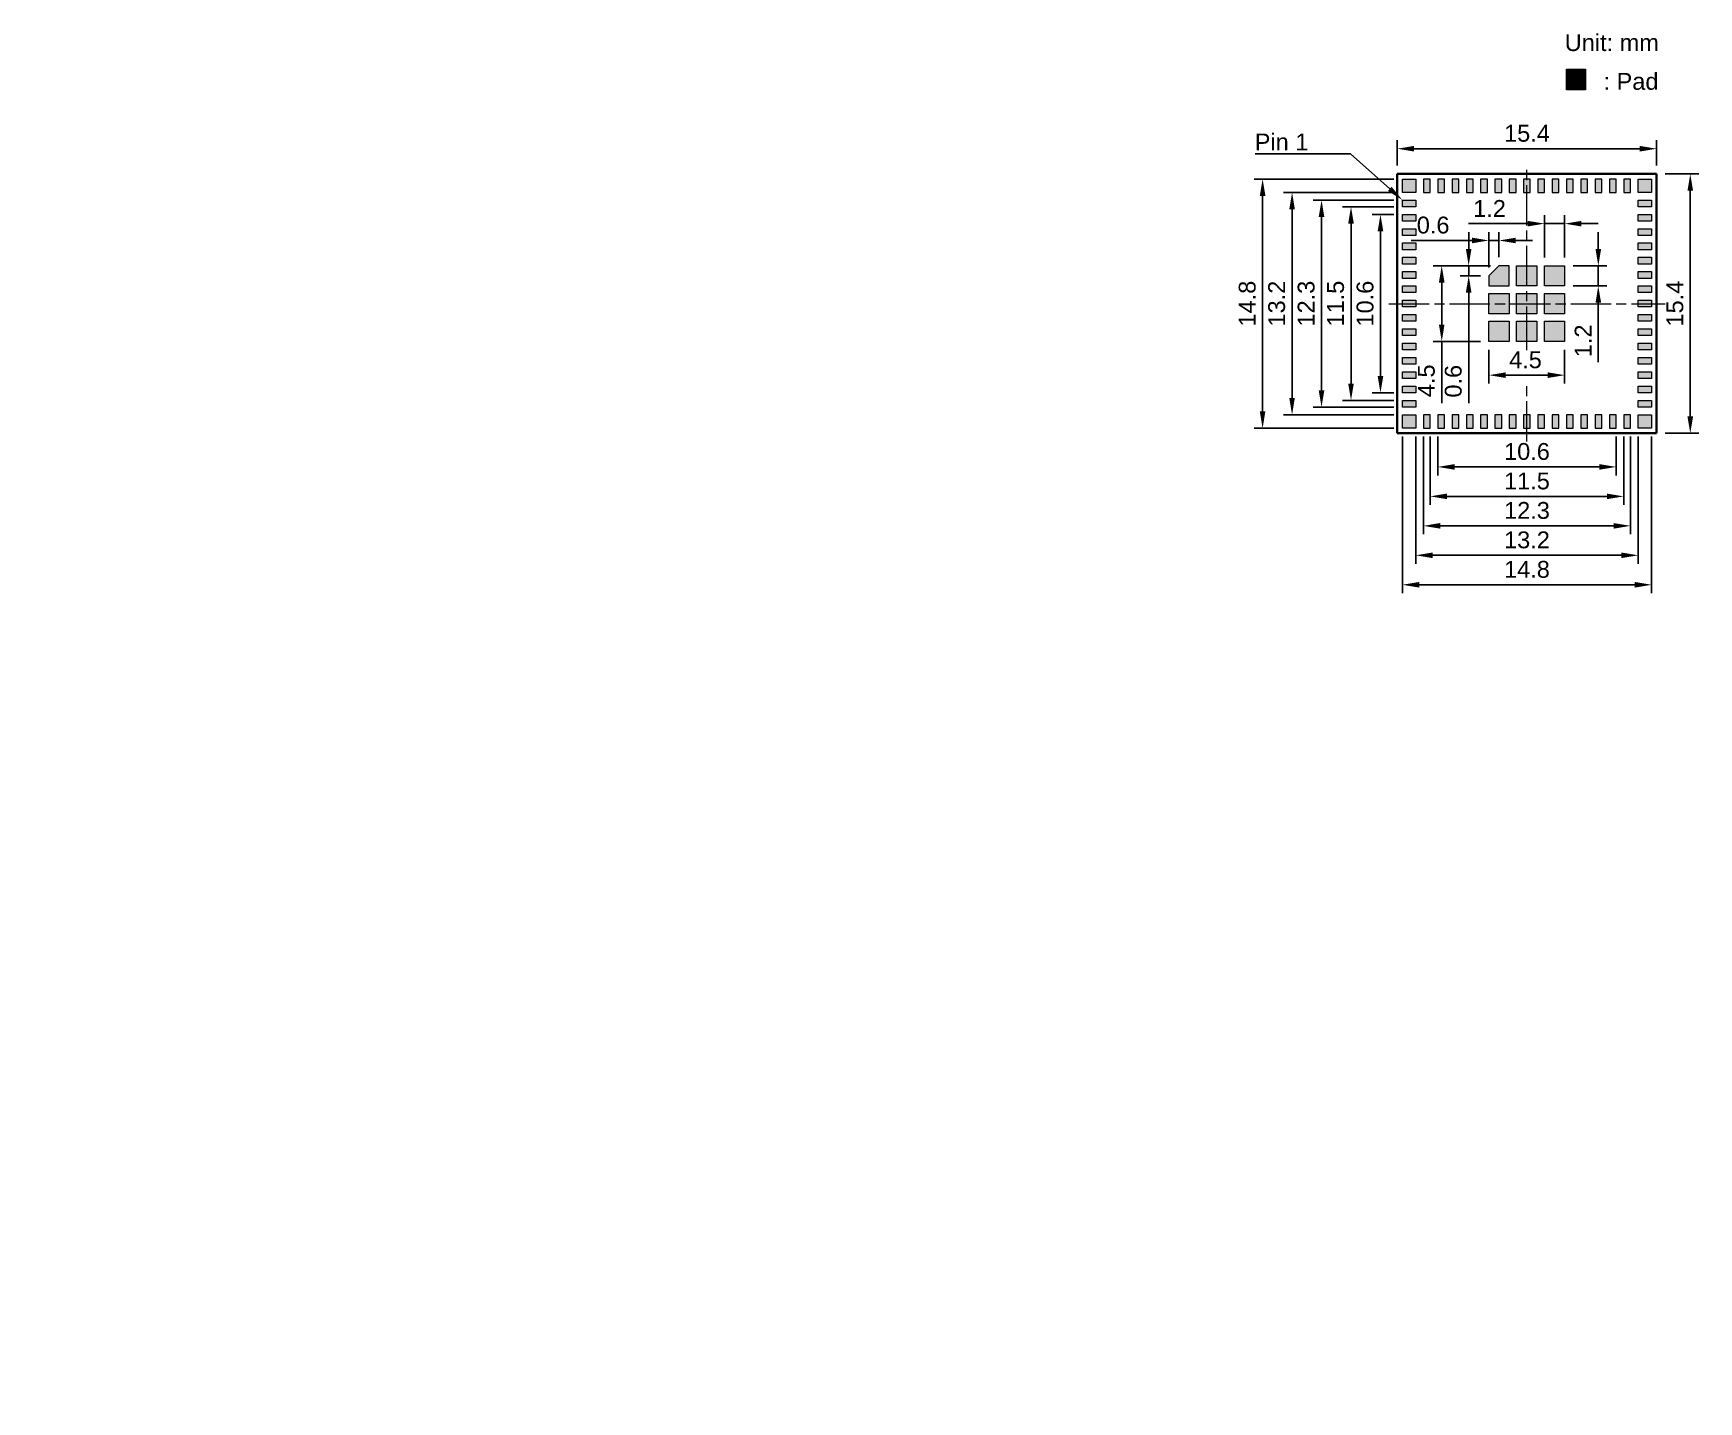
# Model space of a CAD drawing. Header units: millimetres. Extents: x 360 to 458.9, y -45 to 36.3.
import ezdxf
from ezdxf import colors
from ezdxf.entities.mleader import LeaderData, LeaderLine
from ezdxf.math import Vec2, Vec3

# ---------------------------------------------------------------- set-up
doc = ezdxf.new("R2010")
doc.units = ezdxf.units.MM
doc.linetypes.add('ACAD_ISO08W100', pattern=[36, 24, -3, 6, -3])
doc.layers.get('0').update_dxf_attribs({"lineweight": 15})
for name, color, linetype, lineweight in [('DELETE', 10, 'Continuous', 15), ('Outline', 5, 'Continuous', 30), ('图框', 7, 'Continuous', 35), ('点划线', 250, 'ACAD_ISO08W100', 15), ('细实线', 250, 'Continuous', 15)]:
    doc.layers.add(name, color=color, linetype=linetype, lineweight=lineweight)
doc.styles.get("Standard").update_dxf_attribs({"font": 'arial.ttf'})
doc.dimstyles.new('ISO-25', dxfattribs={"dimtxt": 2.5, "dimasz": 2.5, "dimexe": 1.25, "dimexo": 0.1, "dimtad": 1, "dimdec": 3, "dimdsep": 46, "dimtxsty": 'Standard', "dimcen": 2.5, "dimadec": 0, "dimazin": 0, "dimtfac": 1, "dimtdec": 3, "dimtmove": 0, "dimatfit": 3, "dimfxl": 1, "dimarcsym": 0})
pattern_1 = [(0, (23.5165, 0), (0, 6.985), [5.08, -1.905]), (90, (23.5165, 0), (-6.985, 4e-16), [5.08, -1.905])]
pattern_2 = [(0, (23.5165, 0.842), (0, 6.985), [5.08, -1.905]), (90, (23.5165, 0.842), (-6.985, 4e-16), [5.08, -1.905])]

# ---------------------------------------------------------------- blocks, each defined once
blk = doc.blocks.new('*D108')
at = {"layer": 'Defpoints', "color": 0, "transparency": 16777216}
for p in [(442.534, 12.866), (454.834, 12.866), (454.834, 7.066)]:
    blk.add_point(p, dxfattribs=at)
at = {"layer": '细实线', "color": 7, "lineweight": -2, "transparency": 16777216}
for p, q in [((442.534, 12.366), (442.534, 6.566)), ((454.834, 12.366), (454.834, 6.566)), ((443.534, 7.066), (453.834, 7.066))]:
    blk.add_line(p, q, dxfattribs=at)
at = {"layer": '细实线', "color": 7, "transparency": 16777216}
for points in [[(443.534, 7.233), (443.534, 6.9), (442.534, 7.066)], [(453.834, 7.233), (453.834, 6.9), (454.834, 7.066)]]:
    blk.add_solid(points, dxfattribs=at)
at = {"layer": '细实线', "color": 7, "transparency": 16777216, "insert": (448.686, 7.977), "char_height": 1, "attachment_point": 5}
blk.add_mtext('12.3', dxfattribs=at)
blk = doc.blocks.new('*D109')
at = {"layer": 'Defpoints', "color": 0, "transparency": 16777216}
for p in [(446.422, 18.015), (450.921, 18.015), (450.921, 16.016)]:
    blk.add_point(p, dxfattribs=at)
at = {"layer": '细实线', "color": 7, "lineweight": -2, "transparency": 16777216}
for p, q in [((446.422, 17.515), (446.422, 15.516)), ((450.921, 17.515), (450.921, 15.516)), ((447.422, 16.016), (449.921, 16.016))]:
    blk.add_line(p, q, dxfattribs=at)
at = {"layer": '细实线', "color": 7, "transparency": 16777216}
for points in [[(447.422, 16.182), (447.422, 15.849), (446.422, 16.016)], [(449.921, 16.182), (449.921, 15.849), (450.921, 16.016)]]:
    blk.add_solid(points, dxfattribs=at)
at = {"layer": '细实线', "color": 7, "transparency": 16777216, "insert": (448.595, 16.924), "char_height": 1, "attachment_point": 5}
blk.add_mtext('4.5', dxfattribs=at)
blk = doc.blocks.new('*D110')
at = {"layer": 'Defpoints', "color": 0, "transparency": 16777216}
for p in [(443.384, 12.866), (453.984, 12.866), (453.984, 10.566)]:
    blk.add_point(p, dxfattribs=at)
at = {"layer": '细实线', "color": 7, "lineweight": -2, "transparency": 16777216}
for p, q in [((443.384, 12.366), (443.384, 10.066)), ((453.984, 12.366), (453.984, 10.066)), ((444.384, 10.566), (452.984, 10.566))]:
    blk.add_line(p, q, dxfattribs=at)
at = {"layer": '细实线', "color": 7, "transparency": 16777216}
for points in [[(444.384, 10.733), (444.384, 10.4), (443.384, 10.566)], [(452.984, 10.733), (452.984, 10.4), (453.984, 10.566)]]:
    blk.add_solid(points, dxfattribs=at)
at = {"layer": '细实线', "color": 7, "transparency": 16777216, "insert": (448.684, 11.477), "char_height": 1, "attachment_point": 5}
blk.add_mtext('10.6', dxfattribs=at)
blk = doc.blocks.new('*D111')
at = {"layer": 'Defpoints', "color": 0, "transparency": 16777216}
for p in [(456.384, 27.966), (458.383, 27.966), (456.384, 12.566)]:
    blk.add_point(p, dxfattribs=at)
at = {"layer": '细实线', "color": 7, "lineweight": -2, "transparency": 16777216}
for p, q in [((456.884, 27.966), (458.883, 27.966)), ((458.383, 13.566), (458.383, 26.966)), ((456.884, 12.566), (458.883, 12.566))]:
    blk.add_line(p, q, dxfattribs=at)
at = {"layer": '细实线', "color": 7, "transparency": 16777216}
for points in [[(458.217, 26.966), (458.55, 26.966), (458.383, 27.966)], [(458.217, 13.566), (458.55, 13.566), (458.383, 12.566)]]:
    blk.add_solid(points, dxfattribs=at)
at = {"layer": '细实线', "color": 7, "transparency": 16777216, "insert": (457.473, 20.266), "char_height": 1, "attachment_point": 5, "rotation": 90}
blk.add_mtext('15.4', dxfattribs=at)
blk = doc.blocks.new('*D112')
at = {"layer": 'Defpoints', "color": 0, "transparency": 16777216}
for p in [(442.084, 12.866), (455.284, 12.866), (455.284, 5.316)]:
    blk.add_point(p, dxfattribs=at)
at = {"layer": '细实线', "color": 7, "lineweight": -2, "transparency": 16777216}
for p, q in [((442.084, 12.366), (442.084, 4.816)), ((455.284, 12.366), (455.284, 4.816)), ((443.084, 5.316), (454.284, 5.316))]:
    blk.add_line(p, q, dxfattribs=at)
at = {"layer": '细实线', "color": 7, "transparency": 16777216}
for points in [[(443.084, 5.483), (443.084, 5.15), (442.084, 5.316)], [(454.284, 5.483), (454.284, 5.15), (455.284, 5.316)]]:
    blk.add_solid(points, dxfattribs=at)
at = {"layer": '细实线', "color": 7, "transparency": 16777216, "insert": (448.684, 6.227), "char_height": 1, "attachment_point": 5}
blk.add_mtext('13.2', dxfattribs=at)
blk = doc.blocks.new('*D104')
at = {"layer": 'Defpoints', "color": 0, "transparency": 16777216}
for p in [(450.921, 22.512), (450.921, 21.312), (452.921, 21.312)]:
    blk.add_point(p, dxfattribs=at)
at = {"layer": '细实线', "color": 7, "lineweight": -2, "transparency": 16777216}
for p, q in [((452.921, 23.512), (452.921, 24.512)), ((451.421, 22.512), (453.421, 22.512)), ((452.921, 22.512), (452.921, 21.312)), ((451.421, 21.312), (453.421, 21.312)), ((452.921, 20.312), (452.921, 16.796))]:
    blk.add_line(p, q, dxfattribs=at)
at = {"layer": '细实线', "color": 7, "transparency": 16777216}
for points in [[(452.755, 23.512), (453.088, 23.512), (452.921, 22.512)], [(452.755, 20.312), (453.088, 20.312), (452.921, 21.312)]]:
    blk.add_solid(points, dxfattribs=at)
at = {"layer": '细实线', "color": 7, "transparency": 16777216, "insert": (452.019, 18.054), "char_height": 1, "attachment_point": 5, "rotation": 90}
blk.add_mtext('1.2', dxfattribs=at)
blk = doc.blocks.new('*D113')
at = {"layer": 'Defpoints', "color": 0, "transparency": 16777216}
for p in [(443.622, 22.515), (446.422, 22.515), (446.422, 18.015)]:
    blk.add_point(p, dxfattribs=at)
at = {"layer": '细实线', "color": 7, "lineweight": -2, "transparency": 16777216}
for p, q in [((445.922, 22.515), (443.122, 22.515)), ((443.622, 21.515), (443.622, 19.015)), ((445.922, 18.015), (443.122, 18.015)), ((443.622, 18.015), (443.622, 14.347))]:
    blk.add_line(p, q, dxfattribs=at)
at = {"layer": '细实线', "color": 7, "transparency": 16777216}
for points in [[(443.455, 21.515), (443.788, 21.515), (443.622, 22.515)], [(443.455, 19.015), (443.788, 19.015), (443.622, 18.015)]]:
    blk.add_solid(points, dxfattribs=at)
at = {"layer": '细实线', "color": 7, "transparency": 16777216, "insert": (442.713, 15.681), "char_height": 1, "attachment_point": 5, "rotation": 90}
blk.add_mtext('4.5', dxfattribs=at)
blk = doc.blocks.new('*D114')
at = {"layer": 'Defpoints', "color": 0, "transparency": 16777216}
for p in [(441.284, 25.566), (439.984, 14.966), (441.284, 14.966)]:
    blk.add_point(p, dxfattribs=at)
at = {"layer": '细实线', "color": 7, "lineweight": -2, "transparency": 16777216}
for p, q in [((440.784, 25.566), (439.484, 25.566)), ((439.984, 24.566), (439.984, 15.966)), ((440.784, 14.966), (439.484, 14.966))]:
    blk.add_line(p, q, dxfattribs=at)
at = {"layer": '细实线', "color": 7, "transparency": 16777216}
for points in [[(439.817, 24.566), (440.15, 24.566), (439.984, 25.566)], [(439.817, 15.966), (440.15, 15.966), (439.984, 14.966)]]:
    blk.add_solid(points, dxfattribs=at)
at = {"layer": '细实线', "color": 7, "transparency": 16777216, "insert": (439.073, 20.266), "char_height": 1, "attachment_point": 5, "rotation": 90}
blk.add_mtext('10.6', dxfattribs=at)
blk = doc.blocks.new('*D115')
at = {"layer": 'Defpoints', "color": 0, "transparency": 16777216}
for p in [(442.934, 12.866), (454.434, 12.866), (454.434, 8.816)]:
    blk.add_point(p, dxfattribs=at)
at = {"layer": '细实线', "color": 7, "lineweight": -2, "transparency": 16777216}
for p, q in [((442.934, 12.366), (442.934, 8.316)), ((454.434, 12.366), (454.434, 8.316)), ((443.934, 8.816), (453.434, 8.816))]:
    blk.add_line(p, q, dxfattribs=at)
at = {"layer": '细实线', "color": 7, "transparency": 16777216}
for points in [[(443.934, 8.983), (443.934, 8.65), (442.934, 8.816)], [(453.434, 8.983), (453.434, 8.65), (454.434, 8.816)]]:
    blk.add_solid(points, dxfattribs=at)
at = {"layer": '细实线', "color": 7, "transparency": 16777216, "insert": (448.684, 9.727), "char_height": 1, "attachment_point": 5}
blk.add_mtext('11.5', dxfattribs=at)
blk = doc.blocks.new('*D116')
at = {"layer": 'Defpoints', "color": 0, "transparency": 16777216}
for p in [(441.284, 26.016), (438.234, 14.516), (441.284, 14.516)]:
    blk.add_point(p, dxfattribs=at)
at = {"layer": '细实线', "color": 7, "lineweight": -2, "transparency": 16777216}
for p, q in [((440.784, 26.016), (437.734, 26.016)), ((438.234, 25.016), (438.234, 15.516)), ((440.784, 14.516), (437.734, 14.516))]:
    blk.add_line(p, q, dxfattribs=at)
at = {"layer": '细实线', "color": 7, "transparency": 16777216}
for points in [[(438.067, 25.016), (438.4, 25.016), (438.234, 26.016)], [(438.067, 15.516), (438.4, 15.516), (438.234, 14.516)]]:
    blk.add_solid(points, dxfattribs=at)
at = {"layer": '细实线', "color": 7, "transparency": 16777216, "insert": (437.323, 20.266), "char_height": 1, "attachment_point": 5, "rotation": 90}
blk.add_mtext('11.5', dxfattribs=at)
blk = doc.blocks.new('*D105')
at = {"layer": 'Defpoints', "color": 0, "transparency": 16777216}
for p in [(449.722, 25.015), (449.722, 22.512), (450.921, 22.512)]:
    blk.add_point(p, dxfattribs=at)
at = {"layer": '细实线', "color": 7, "lineweight": -2, "transparency": 16777216}
for p, q in [((448.722, 25.015), (445.205, 25.015)), ((449.722, 23.012), (449.722, 25.515)), ((450.921, 25.015), (449.722, 25.015)), ((450.921, 23.012), (450.921, 25.515)), ((451.921, 25.015), (452.921, 25.015))]:
    blk.add_line(p, q, dxfattribs=at)
at = {"layer": '细实线', "color": 7, "transparency": 16777216}
for points in [[(448.722, 25.181), (448.722, 24.848), (449.722, 25.015)], [(451.921, 25.181), (451.921, 24.848), (450.921, 25.015)]]:
    blk.add_solid(points, dxfattribs=at)
at = {"layer": '细实线', "color": 7, "transparency": 16777216, "insert": (446.463, 25.917), "char_height": 1, "attachment_point": 5}
blk.add_mtext('1.2', dxfattribs=at)
blk = doc.blocks.new('*D117')
at = {"layer": 'Defpoints', "color": 0, "transparency": 16777216}
for p in [(456.384, 29.466), (440.984, 27.966), (456.384, 27.966)]:
    blk.add_point(p, dxfattribs=at)
at = {"layer": '细实线', "color": 7, "lineweight": -2, "transparency": 16777216}
for p, q in [((440.984, 28.466), (440.984, 29.966)), ((456.384, 28.466), (456.384, 29.966)), ((441.984, 29.466), (455.384, 29.466))]:
    blk.add_line(p, q, dxfattribs=at)
at = {"layer": '细实线', "color": 7, "transparency": 16777216}
for points in [[(441.984, 29.633), (441.984, 29.299), (440.984, 29.466)], [(455.384, 29.633), (455.384, 29.299), (456.384, 29.466)]]:
    blk.add_solid(points, dxfattribs=at)
at = {"layer": '细实线', "color": 7, "transparency": 16777216, "insert": (448.684, 30.377), "char_height": 1, "attachment_point": 5}
blk.add_mtext('15.4', dxfattribs=at)
blk = doc.blocks.new('*D106')
at = {"layer": 'Defpoints', "color": 0, "transparency": 16777216}
for p in [(446.422, 24.015), (446.422, 21.915), (447.022, 22.515)]:
    blk.add_point(p, dxfattribs=at)
at = {"layer": '细实线', "color": 7, "lineweight": -2, "transparency": 16777216}
for p, q in [((445.422, 24.015), (441.802, 24.015)), ((446.422, 22.415), (446.422, 24.515)), ((447.022, 24.015), (446.422, 24.015)), ((447.022, 23.015), (447.022, 24.515)), ((448.022, 24.015), (449.022, 24.015))]:
    blk.add_line(p, q, dxfattribs=at)
at = {"layer": '细实线', "color": 7, "transparency": 16777216}
for points in [[(445.422, 24.182), (445.422, 23.848), (446.422, 24.015)], [(448.022, 24.182), (448.022, 23.848), (447.022, 24.015)]]:
    blk.add_solid(points, dxfattribs=at)
at = {"layer": '细实线', "color": 7, "transparency": 16777216, "insert": (443.112, 24.925), "char_height": 1, "attachment_point": 5}
blk.add_mtext('0.6', dxfattribs=at)
blk = doc.blocks.new('*D107')
at = {"layer": 'Defpoints', "color": 0, "transparency": 16777216}
for p in [(445.222, 21.915), (446.422, 21.915), (447.022, 22.515)]:
    blk.add_point(p, dxfattribs=at)
at = {"layer": '细实线', "color": 7, "lineweight": -2, "transparency": 16777216}
for p, q in [((445.222, 23.515), (445.222, 24.515)), ((446.522, 22.515), (444.722, 22.515)), ((445.922, 21.915), (444.722, 21.915)), ((445.222, 22.515), (445.222, 21.915)), ((445.222, 20.915), (445.222, 14.345))]:
    blk.add_line(p, q, dxfattribs=at)
at = {"layer": '细实线', "color": 7, "transparency": 16777216}
for points in [[(445.055, 23.515), (445.389, 23.515), (445.222, 22.515)], [(445.055, 20.915), (445.389, 20.915), (445.222, 21.915)]]:
    blk.add_solid(points, dxfattribs=at)
at = {"layer": '细实线', "color": 7, "transparency": 16777216, "insert": (444.311, 15.655), "char_height": 1, "attachment_point": 5, "rotation": 90}
blk.add_mtext('0.6', dxfattribs=at)
blk = doc.blocks.new('*D118')
at = {"layer": 'Defpoints', "color": 0, "transparency": 16777216}
for p in [(441.284, 12.866), (456.084, 12.866), (456.084, 3.566)]:
    blk.add_point(p, dxfattribs=at)
at = {"layer": '细实线', "color": 7, "lineweight": -2, "transparency": 16777216}
for p, q in [((441.284, 12.366), (441.284, 3.066)), ((456.084, 12.366), (456.084, 3.066)), ((442.284, 3.566), (455.084, 3.566))]:
    blk.add_line(p, q, dxfattribs=at)
at = {"layer": '细实线', "color": 7, "transparency": 16777216}
for points in [[(442.284, 3.733), (442.284, 3.4), (441.284, 3.566)], [(455.084, 3.733), (455.084, 3.4), (456.084, 3.566)]]:
    blk.add_solid(points, dxfattribs=at)
at = {"layer": '细实线', "color": 7, "transparency": 16777216, "insert": (448.684, 4.477), "char_height": 1, "attachment_point": 5}
blk.add_mtext('14.8', dxfattribs=at)
blk = doc.blocks.new('*D119')
at = {"layer": 'Defpoints', "color": 0, "transparency": 16777216}
for p in [(441.284, 26.866), (434.734, 13.666), (441.284, 13.666)]:
    blk.add_point(p, dxfattribs=at)
at = {"layer": '细实线', "color": 7, "lineweight": -2, "transparency": 16777216}
for p, q in [((440.784, 26.866), (434.234, 26.866)), ((434.734, 25.866), (434.734, 14.666)), ((440.784, 13.666), (434.234, 13.666))]:
    blk.add_line(p, q, dxfattribs=at)
at = {"layer": '细实线', "color": 7, "transparency": 16777216}
for points in [[(434.567, 25.866), (434.9, 25.866), (434.734, 26.866)], [(434.567, 14.666), (434.9, 14.666), (434.734, 13.666)]]:
    blk.add_solid(points, dxfattribs=at)
at = {"layer": '细实线', "color": 7, "transparency": 16777216, "insert": (433.823, 20.266), "char_height": 1, "attachment_point": 5, "rotation": 90}
blk.add_mtext('13.2', dxfattribs=at)
blk = doc.blocks.new('*D120')
at = {"layer": 'Defpoints', "color": 0, "transparency": 16777216}
for p in [(441.284, 26.416), (436.484, 14.116), (441.284, 14.116)]:
    blk.add_point(p, dxfattribs=at)
at = {"layer": '细实线', "color": 7, "lineweight": -2, "transparency": 16777216}
for p, q in [((440.784, 26.416), (435.984, 26.416)), ((436.484, 25.416), (436.484, 15.116)), ((440.784, 14.116), (435.984, 14.116))]:
    blk.add_line(p, q, dxfattribs=at)
at = {"layer": '细实线', "color": 7, "transparency": 16777216}
for points in [[(436.317, 25.416), (436.65, 25.416), (436.484, 26.416)], [(436.317, 15.116), (436.65, 15.116), (436.484, 14.116)]]:
    blk.add_solid(points, dxfattribs=at)
at = {"layer": '细实线', "color": 7, "transparency": 16777216, "insert": (435.573, 20.266), "char_height": 1, "attachment_point": 5, "rotation": 90}
blk.add_mtext('12.3', dxfattribs=at)
blk = doc.blocks.new('*D121')
at = {"layer": 'Defpoints', "color": 0, "transparency": 16777216}
for p in [(441.284, 27.666), (432.984, 12.866), (441.284, 12.866)]:
    blk.add_point(p, dxfattribs=at)
at = {"layer": '细实线', "color": 7, "lineweight": -2, "transparency": 16777216}
for p, q in [((440.784, 27.666), (432.484, 27.666)), ((432.984, 26.666), (432.984, 13.866)), ((440.784, 12.866), (432.484, 12.866))]:
    blk.add_line(p, q, dxfattribs=at)
at = {"layer": '细实线', "color": 7, "transparency": 16777216}
for points in [[(432.817, 26.666), (433.15, 26.666), (432.984, 27.666)], [(432.817, 13.866), (433.15, 13.866), (432.984, 12.866)]]:
    blk.add_solid(points, dxfattribs=at)
at = {"layer": '细实线', "color": 7, "transparency": 16777216, "insert": (432.073, 20.266), "char_height": 1, "attachment_point": 5, "rotation": 90}
blk.add_mtext('14.8', dxfattribs=at)

msp = doc.modelspace()

# ---------------------------------------------------------------- hatches: boundary and pattern name
at = {"layer": 'DELETE', "true_color": 0x000000}
h = msp.add_hatch(color=18, dxfattribs=at)
h.dxf.hatch_style = 1
h.paths.add_polyline_path([(456.0835, 21.3163), (455.2835, 21.3163), (455.2835, 20.9163), (456.0835, 20.9163)])
h.paths.add_polyline_path([(456.0835, 22.1663), (455.2835, 22.1663), (455.2835, 21.7663), (456.0835, 21.7663)])
h.paths.add_polyline_path([(456.0835, 23.0163), (455.2835, 23.0163), (455.2835, 22.6163), (456.0835, 22.6163)])
h.paths.add_polyline_path([(456.0835, 23.8663), (455.2835, 23.8663), (455.2835, 23.4663), (456.0835, 23.4663)])
h.paths.add_polyline_path([(456.0835, 24.7163), (455.2835, 24.7163), (455.2835, 24.3163), (456.0835, 24.3163)])
h.paths.add_polyline_path([(456.0835, 25.5663), (455.2835, 25.5663), (455.2835, 25.1663), (456.0835, 25.1663)])
h.paths.add_polyline_path([(456.0835, 26.4163), (455.2835, 26.4163), (455.2835, 26.0163), (456.0835, 26.0163)])
h.paths.add_polyline_path([(456.0835, 27.6663), (455.2835, 27.6663), (455.2835, 26.8663), (456.0835, 26.8663)])
h.paths.add_polyline_path([(454.8335, 27.6663), (454.4335, 27.6663), (454.4335, 26.8663), (454.8335, 26.8663)])
h.paths.add_polyline_path([(453.9835, 27.6663), (453.5835, 27.6663), (453.5835, 26.8663), (453.9835, 26.8663)])
h.paths.add_polyline_path([(453.1335, 27.6663), (452.7335, 27.6663), (452.7335, 26.8663), (453.1335, 26.8663)])
h.paths.add_polyline_path([(452.2835, 27.6663), (451.8835, 27.6663), (451.8835, 26.8663), (452.2835, 26.8663)])
h.paths.add_polyline_path([(451.4335, 27.6663), (451.0335, 27.6663), (451.0335, 26.8663), (451.4335, 26.8663)])
h.paths.add_polyline_path([(450.5835, 27.6663), (450.1835, 27.6663), (450.1835, 26.8663), (450.5835, 26.8663)])
h.paths.add_polyline_path([(449.7335, 27.6663), (449.3335, 27.6663), (449.3335, 26.8663), (449.7335, 26.8663)])
h.paths.add_polyline_path([(448.8835, 27.6663), (448.6835, 27.6663), (448.6835, 26.8663), (448.8835, 26.8663)])
h.paths.add_polyline_path([(448.6835, 27.6663), (448.4835, 27.6663), (448.4835, 26.8663), (448.6835, 26.8663)])
h.paths.add_polyline_path([(448.0335, 27.6663), (447.6335, 27.6663), (447.6335, 26.8663), (448.0335, 26.8663)])
h.paths.add_polyline_path([(447.1835, 27.6663), (446.7835, 27.6663), (446.7835, 26.8663), (447.1835, 26.8663)])
h.paths.add_polyline_path([(446.3335, 27.6663), (445.9335, 27.6663), (445.9335, 26.8663), (446.3335, 26.8663)])
h.paths.add_polyline_path([(445.4835, 27.6663), (445.0835, 27.6663), (445.0835, 26.8663), (445.4835, 26.8663)])
h.paths.add_polyline_path([(444.6335, 27.6663), (444.2335, 27.6663), (444.2335, 26.8663), (444.6335, 26.8663)])
h.paths.add_polyline_path([(443.7835, 27.6663), (443.3835, 27.6663), (443.3835, 26.8663), (443.7835, 26.8663)])
h.paths.add_polyline_path([(442.9335, 27.6663), (442.5335, 27.6663), (442.5335, 26.8663), (442.9335, 26.8663)])
h.paths.add_polyline_path([(442.0835, 27.6663), (441.2835, 27.6663), (441.2835, 26.8663), (442.0835, 26.8663)])
h.paths.add_polyline_path([(442.0835, 26.4163), (441.2835, 26.4163), (441.2835, 26.0163), (442.0835, 26.0163)])
h.paths.add_polyline_path([(456.0835, 14.5163), (455.2835, 14.5163), (455.2835, 14.1163), (456.0835, 14.1163)])
h.paths.add_polyline_path([(456.0835, 13.6663), (455.2835, 13.6663), (455.2835, 12.8663), (456.0835, 12.8663)])
h.paths.add_polyline_path([(454.8335, 13.6663), (454.4335, 13.6663), (454.4335, 12.8663), (454.8335, 12.8663)])
h.paths.add_polyline_path([(453.9835, 13.6663), (453.5835, 13.6663), (453.5835, 12.8663), (453.9835, 12.8663)])
h.paths.add_polyline_path([(453.1335, 13.6663), (452.7335, 13.6663), (452.7335, 12.8663), (453.1335, 12.8663)])
h.paths.add_polyline_path([(452.2835, 13.6663), (451.8835, 13.6663), (451.8835, 12.8663), (452.2835, 12.8663)])
h.paths.add_polyline_path([(451.4335, 13.6663), (451.0335, 13.6663), (451.0335, 12.8663), (451.4335, 12.8663)])
h.paths.add_polyline_path([(450.5835, 13.6663), (450.1835, 13.6663), (450.1835, 12.8663), (450.5835, 12.8663)])
h.paths.add_polyline_path([(449.7335, 13.6663), (449.3335, 13.6663), (449.3335, 12.8663), (449.7335, 12.8663)])
h.paths.add_polyline_path([(448.8835, 13.6663), (448.6835, 13.6663), (448.6835, 12.8663), (448.8835, 12.8663)])
h.paths.add_polyline_path([(448.6835, 13.6663), (448.4835, 13.6663), (448.4835, 12.8663), (448.6835, 12.8663)])
h.paths.add_polyline_path([(448.0335, 13.6663), (447.6335, 13.6663), (447.6335, 12.8663), (448.0335, 12.8663)])
h.paths.add_polyline_path([(447.1835, 13.6663), (446.7835, 13.6663), (446.7835, 12.8663), (447.1835, 12.8663)])
h.paths.add_polyline_path([(446.3335, 13.6663), (445.9335, 13.6663), (445.9335, 12.8663), (446.3335, 12.8663)])
h.paths.add_polyline_path([(445.4835, 13.6663), (445.0835, 13.6663), (445.0835, 12.8663), (445.4835, 12.8663)])
h.paths.add_polyline_path([(444.6335, 13.6663), (444.2335, 13.6663), (444.2335, 12.8663), (444.6335, 12.8663)])
h.paths.add_polyline_path([(443.7835, 13.6663), (443.3835, 13.6663), (443.3835, 12.8663), (443.7835, 12.8663)])
h.paths.add_polyline_path([(442.9335, 13.6663), (442.5335, 13.6663), (442.5335, 12.8663), (442.9335, 12.8663)])
h.paths.add_polyline_path([(442.0835, 13.6663), (441.2835, 13.6663), (441.2835, 12.8663), (442.0835, 12.8663)])
h.paths.add_polyline_path([(442.0835, 14.5163), (441.2835, 14.5163), (441.2835, 14.1163), (442.0835, 14.1163)])
h.paths.add_polyline_path([(442.0835, 15.3663), (441.2835, 15.3663), (441.2835, 14.9663), (442.0835, 14.9663)])
h.paths.add_polyline_path([(442.0835, 16.2163), (441.2835, 16.2163), (441.2835, 15.8163), (442.0835, 15.8163)])
h.paths.add_polyline_path([(442.0835, 17.0663), (441.2835, 17.0663), (441.2835, 16.6663), (442.0835, 16.6663)])
h.paths.add_polyline_path([(442.0835, 17.9163), (441.2835, 17.9163), (441.2835, 17.5163), (442.0835, 17.5163)])
h.paths.add_polyline_path([(442.0835, 18.7663), (441.2835, 18.7663), (441.2835, 18.3663), (442.0835, 18.3663)])
h.paths.add_polyline_path([(442.0835, 19.6163), (441.2835, 19.6163), (441.2835, 19.2163), (442.0835, 19.2163)])
h.paths.add_polyline_path([(442.0835, 20.4663), (441.2835, 20.4663), (441.2835, 20.247), (442.0835, 20.247)])
h.paths.add_polyline_path([(442.0835, 20.247), (441.2835, 20.247), (441.2835, 20.0663), (442.0835, 20.0663)])
h.paths.add_polyline_path([(442.0835, 21.3163), (441.2835, 21.3163), (441.2835, 20.9163), (442.0835, 20.9163)])
h.paths.add_polyline_path([(442.0835, 22.1663), (441.2835, 22.1663), (441.2835, 21.7663), (442.0835, 21.7663)])
h.paths.add_polyline_path([(442.0835, 23.0163), (441.2835, 23.0163), (441.2835, 22.6163), (442.0835, 22.6163)])
h.paths.add_polyline_path([(442.0835, 23.8663), (441.2835, 23.8663), (441.2835, 23.4663), (442.0835, 23.4663)])
h.paths.add_polyline_path([(442.0835, 24.7163), (441.2835, 24.7163), (441.2835, 24.3163), (442.0835, 24.3163)])
h.paths.add_polyline_path([(442.0835, 25.5663), (441.2835, 25.5663), (441.2835, 25.1663), (442.0835, 25.1663)])
h.paths.add_polyline_path([(450.9213, 22.512), (449.7215, 22.512), (449.7215, 21.312), (450.9213, 21.312)])
h.paths.add_polyline_path([(449.2713, 22.5153), (448.6835, 22.5153), (448.6835, 21.3153), (449.2713, 21.3153)])
h.paths.add_polyline_path([(448.6835, 22.5153), (448.0715, 22.5153), (448.0715, 21.3153), (448.6835, 21.3153)])
h.paths.add_polyline_path([(447.6215, 22.5153), (447.0215, 22.5153), (446.4215, 21.9153), (446.4215, 21.3153), (447.6215, 21.3153)])
h.paths.add_polyline_path([(447.6213, 20.8653), (446.4215, 20.8653), (446.4215, 20.247), (447.6213, 20.247)])
h.paths.add_polyline_path([(447.6213, 20.247), (446.4215, 20.247), (446.4215, 19.6653), (447.6213, 19.6653)])
h.paths.add_polyline_path([(448.6835, 20.247), (448.0715, 20.247), (448.0715, 19.6653), (448.6835, 19.6653)])
h.paths.add_polyline_path([(448.6835, 20.8653), (448.0715, 20.8653), (448.0715, 20.247), (448.6835, 20.247)])
h.paths.add_polyline_path([(449.2713, 20.8653), (448.6835, 20.8653), (448.6835, 20.247), (449.2713, 20.247)])
h.paths.add_polyline_path([(449.2713, 20.247), (448.6835, 20.247), (448.6835, 19.6653), (449.2713, 19.6653)])
h.paths.add_polyline_path([(450.9213, 20.247), (449.7215, 20.247), (449.7215, 19.6653), (450.9213, 19.6653)])
h.paths.add_polyline_path([(450.9213, 20.8653), (449.7215, 20.8653), (449.7215, 20.247), (450.9213, 20.247)])
h.paths.add_polyline_path([(450.9213, 19.2153), (449.7215, 19.2153), (449.7215, 18.0153), (450.9213, 18.0153)])
h.paths.add_polyline_path([(449.2713, 19.2153), (448.6835, 19.2153), (448.6835, 18.0153), (449.2713, 18.0153)])
h.paths.add_polyline_path([(448.6835, 19.2153), (448.0715, 19.2153), (448.0715, 18.0153), (448.6835, 18.0153)])
h.paths.add_polyline_path([(447.6213, 19.2153), (446.4215, 19.2153), (446.4215, 18.0153), (447.6213, 18.0153)])
h = msp.add_hatch(color=18, dxfattribs=at)
h.dxf.hatch_style = 1
h.paths.add_polyline_path([(456.0835, 15.3663), (455.2835, 15.3663), (455.2835, 14.9663), (456.0835, 14.9663)])
h.paths.add_polyline_path([(456.0835, 16.2163), (455.2835, 16.2163), (455.2835, 15.8163), (456.0835, 15.8163)])
h.paths.add_polyline_path([(456.0835, 17.0663), (455.2835, 17.0663), (455.2835, 16.6663), (456.0835, 16.6663)])
h.paths.add_polyline_path([(456.0835, 17.9163), (455.2835, 17.9163), (455.2835, 17.5163), (456.0835, 17.5163)])
h.paths.add_polyline_path([(456.0835, 18.7663), (455.2835, 18.7663), (455.2835, 18.3663), (456.0835, 18.3663)])
h.paths.add_polyline_path([(456.0835, 19.6163), (455.2835, 19.6163), (455.2835, 19.2163), (456.0835, 19.2163)])
h.paths.add_polyline_path([(456.0835, 20.247), (455.2835, 20.247), (455.2835, 20.0663), (456.0835, 20.0663)])
h.paths.add_polyline_path([(456.0835, 20.4663), (455.2835, 20.4663), (455.2835, 20.247), (456.0835, 20.247)])
at = {"layer": 'Outline', "lineweight": 35, "true_color": 0x939598}
h = msp.add_hatch(dxfattribs=at)
h.set_pattern_fill('ANGLE', color=252)
h.set_pattern_definition([(0, (49.98, -1e-13), (0, 6.985), [5.08, -1.905]), (90, (49.98, -1e-13), (-6.985, 4e-16), [5.08, -1.905])])
h.paths.add_polyline_path([(386.2146, -40.8043, 1), (385.7146, -40.8043, 1)])
h = msp.add_hatch(dxfattribs=at)
h.set_pattern_fill('ANGLE', color=252)
h.set_pattern_definition([(0, (28.4944, 0.6365), (0, 6.985), [5.08, -1.905]), (90, (28.4944, 0.6365), (-6.985, 4e-16), [5.08, -1.905])])
h.paths.add_polyline_path([(386.9148, -42.1041, 1), (387.4148, -42.1041, 1)])
h = msp.add_hatch(dxfattribs=at)
h.set_pattern_fill('ANGLE', color=252)
h.set_pattern_definition([(0, (64.121, -7.7995), (0, 6.985), [5.08, -1.905]), (90, (64.121, -7.7995), (-6.985, 4e-16), [5.08, -1.905])])
h.paths.add_polyline_path([(389.327, -44.7038, 1), (389.827, -44.7038, 1)])
at = {"layer": '细实线'}
h = msp.add_hatch(color=7, dxfattribs=at)
h.dxf.hatch_style = 1
h.paths.add_polyline_path([(451.0231, 32.966), (452.1592, 32.966), (452.1592, 34.1827), (451.0231, 34.1827)])
at = {"layer": '细实线', "true_color": 0x000000}
h = msp.add_hatch(dxfattribs=at)
h.set_pattern_fill('ANGLE', color=18)
h.set_pattern_definition([(0, (27.53, 0), (0, 6.985), [5.08, -1.905]), (90, (27.53, 0), (-6.985, 4e-16), [5.08, -1.905])])
h.paths.add_polyline_path([(435.7295, 24.2548), (435.7295, 23.8548), (436.5295, 23.8548), (436.5295, 24.2548)])
h.paths.add_polyline_path([(435.7295, 23.4547), (435.7295, 23.0547), (436.5295, 23.0547), (436.5295, 23.4547)])
h.paths.add_polyline_path([(436.5295, 22.2548), (436.5295, 22.6548), (435.7295, 22.6548), (435.7295, 22.2548)])
h.paths.add_polyline_path([(436.5295, 21.4551), (436.5295, 21.8551), (435.7295, 21.8551), (435.7295, 21.4551)])
h = msp.add_hatch(dxfattribs=at)
h.set_pattern_fill('ANGLE', color=18)
h.set_pattern_definition([(0, (1.376, 0), (0, 6.985), [5.08, -1.905]), (90, (1.376, 0), (-6.985, 4e-16), [5.08, -1.905])])
h.paths.add_polyline_path([(359.9743, -36.9043, 1), (360.4743, -36.9043, 1)])
h = msp.add_hatch(dxfattribs=at)
h.set_pattern_fill('ANGLE', color=18)
h.set_pattern_definition([(0, (2.009, 0.001), (0, 6.985), [5.08, -1.905]), (90, (2.009, 0.001), (-6.985, 4e-16), [5.08, -1.905])])
h.paths.add_polyline_path([(361.0664, -36.9033, 1), (360.5664, -36.9033, 1)])
at = {"layer": '细实线'}
h = msp.add_hatch(dxfattribs=at)
h.set_pattern_fill('ANGLE', color=1)
h.set_pattern_definition([(0, (2.009, 0.843), (0, 6.985), [5.08, -1.905]), (90, (2.009, 0.843), (-6.985, 4e-16), [5.08, -1.905])])
h.paths.add_polyline_path([(361.0664, -36.9033, 1), (360.5664, -36.9033, 1)])
h = msp.add_hatch(dxfattribs=at)
h.set_pattern_fill('ANGLE', color=1)
h.set_pattern_definition([(0, (23.531, 0.842), (0, 6.985), [5.08, -1.905]), (90, (23.531, 0.842), (-6.985, 4e-16), [5.08, -1.905])])
h.paths.add_polyline_path([(382.5881, -36.9042, 1), (382.0881, -36.9042, 1)])
h = msp.add_hatch(dxfattribs=at)
h.set_pattern_fill('ANGLE', color=1)
h.set_pattern_definition([(0, (34.324, -0.097), (0, 6.985), [5.08, -1.905]), (90, (34.324, -0.097), (-6.985, 4e-16), [5.08, -1.905])])
h.paths.add_polyline_path([(382.1149, -36.9043, 1), (382.6149, -36.9043, 1)])
h = msp.add_hatch(dxfattribs=at)
h.set_pattern_fill('ANGLE', color=1)
h.set_pattern_definition([(0, (27.3755, 0.842), (0, 6.985), [5.08, -1.905]), (90, (27.3755, 0.842), (-6.985, 4e-16), [5.08, -1.905])])
h.paths.add_polyline_path([(382.1149, -36.9043, 1), (382.6149, -36.9043, 1)])
at = {"layer": '细实线', "true_color": 0x000000}
h = msp.add_hatch(dxfattribs=at)
h.set_pattern_fill('ANGLE', color=18)
h.set_pattern_definition(pattern_1)
h.paths.add_polyline_path([(382.1149, -36.9043, 1), (382.6149, -36.9043, 1)])
at = {"layer": '细实线'}
h = msp.add_hatch(dxfattribs=at)
h.set_pattern_fill('ANGLE', color=1)
h.set_pattern_definition(pattern_2)
h.paths.add_polyline_path([(382.6149, -36.9043, 1), (382.1149, -36.9043, 1)])
at = {"layer": '细实线', "true_color": 0x000000}
h = msp.add_hatch(dxfattribs=at)
h.set_pattern_fill('ANGLE', color=18)
h.set_pattern_definition(pattern_1)
h.paths.add_polyline_path([(382.1149, -36.9043, 1), (382.6149, -36.9043, 1)])
at = {"layer": '细实线'}
h = msp.add_hatch(dxfattribs=at)
h.set_pattern_fill('ANGLE', color=1)
h.set_pattern_definition(pattern_2)
h.paths.add_polyline_path([(382.6149, -36.9043, 1), (382.1149, -36.9043, 1)])
h = msp.add_hatch(dxfattribs=at)
h.set_pattern_fill('ANGLE', color=1)
h.set_pattern_definition([(0, (34.365, 1.3215), (0, 6.985), [5.08, -1.905]), (90, (34.365, 1.3215), (-6.985, 4e-16), [5.08, -1.905])])
h.paths.add_polyline_path([(393.4221, -36.9033, 1), (392.9221, -36.9033, 1)])
at = {"layer": '细实线', "true_color": 0x000000}
h = msp.add_hatch(dxfattribs=at)
h.set_pattern_fill('ANGLE', color=18)
h.set_pattern_definition([(0, (28.295, -5.208), (0, 6.985), [5.08, -1.905]), (90, (28.295, -5.208), (-6.985, 4e-16), [5.08, -1.905])])
h.paths.add_polyline_path([(386.893, -42.1121, 1), (387.393, -42.1121, 1)])

# ---------------------------------------------------------------- linework, layer by layer
at = {"layer": 'DELETE', "color": 0}
for points in [[(441.2835, 27.6663), (442.0835, 27.6663), (442.0835, 26.8663), (441.2835, 26.8663)], [(442.5335, 26.8663), (442.9335, 26.8663), (442.9335, 27.6663), (442.5335, 27.6663)], [(443.3835, 26.8663), (443.7835, 26.8663), (443.7835, 27.6663), (443.3835, 27.6663)], [(444.2335, 26.8663), (444.6335, 26.8663), (444.6335, 27.6663), (444.2335, 27.6663)], [(445.0835, 26.8663), (445.4835, 26.8663), (445.4835, 27.6663), (445.0835, 27.6663)], [(445.9335, 26.8663), (446.3335, 26.8663), (446.3335, 27.6663), (445.9335, 27.6663)], [(446.7835, 26.8663), (447.1835, 26.8663), (447.1835, 27.6663), (446.7835, 27.6663)], [(447.6335, 26.8663), (448.0335, 26.8663), (448.0335, 27.6663), (447.6335, 27.6663)], [(448.4835, 26.8663), (448.8835, 26.8663), (448.8835, 27.6663), (448.4835, 27.6663)], [(449.3335, 26.8663), (449.7335, 26.8663), (449.7335, 27.6663), (449.3335, 27.6663)], [(450.1835, 26.8663), (450.5835, 26.8663), (450.5835, 27.6663), (450.1835, 27.6663)], [(451.0335, 26.8663), (451.4335, 26.8663), (451.4335, 27.6663), (451.0335, 27.6663)], [(451.8835, 26.8663), (452.2835, 26.8663), (452.2835, 27.6663), (451.8835, 27.6663)], [(452.7335, 26.8663), (453.1335, 26.8663), (453.1335, 27.6663), (452.7335, 27.6663)], [(453.5835, 26.8663), (453.9835, 26.8663), (453.9835, 27.6663), (453.5835, 27.6663)], [(454.4335, 26.8663), (454.8335, 26.8663), (454.8335, 27.6663), (454.4335, 27.6663)], [(455.2835, 27.6663), (456.0835, 27.6663), (456.0835, 26.8663), (455.2835, 26.8663)], [(441.2835, 26.0163), (441.2835, 26.4163), (442.0835, 26.4163), (442.0835, 26.0163)], [(455.2835, 26.0163), (455.2835, 26.4163), (456.0835, 26.4163), (456.0835, 26.0163)], [(441.2835, 25.1663), (441.2835, 25.5663), (442.0835, 25.5663), (442.0835, 25.1663)], [(455.2835, 25.1663), (455.2835, 25.5663), (456.0835, 25.5663), (456.0835, 25.1663)], [(441.2835, 24.3163), (441.2835, 24.7163), (442.0835, 24.7163), (442.0835, 24.3163)], [(441.2835, 23.4663), (441.2835, 23.8663), (442.0835, 23.8663), (442.0835, 23.4663)], [(455.2835, 24.3163), (455.2835, 24.7163), (456.0835, 24.7163), (456.0835, 24.3163)], [(455.2835, 23.4663), (455.2835, 23.8663), (456.0835, 23.8663), (456.0835, 23.4663)], [(441.2835, 22.6163), (441.2835, 23.0163), (442.0835, 23.0163), (442.0835, 22.6163)], [(455.2835, 22.6163), (455.2835, 23.0163), (456.0835, 23.0163), (456.0835, 22.6163)], [(441.2835, 21.7663), (441.2835, 22.1663), (442.0835, 22.1663), (442.0835, 21.7663)], [(446.4215, 21.3153), (447.6215, 21.3153), (447.6215, 22.5153), (447.0215, 22.5153), (446.4215, 21.9153)], [(449.2713, 21.3153), (448.0715, 21.3153), (448.0715, 22.5153), (449.2713, 22.5153)], [(450.9213, 21.312), (449.7215, 21.312), (449.7215, 22.512), (450.9213, 22.512)], [(455.2835, 21.7663), (455.2835, 22.1663), (456.0835, 22.1663), (456.0835, 21.7663)], [(441.2835, 20.9163), (441.2835, 21.3163), (442.0835, 21.3163), (442.0835, 20.9163)], [(447.6213, 19.6653), (446.4215, 19.6653), (446.4215, 20.8653), (447.6213, 20.8653)], [(449.2713, 19.6653), (448.0715, 19.6653), (448.0715, 20.8653), (449.2713, 20.8653)], [(450.9213, 19.6653), (449.7215, 19.6653), (449.7215, 20.8653), (450.9213, 20.8653)], [(455.2835, 20.9163), (455.2835, 21.3163), (456.0835, 21.3163), (456.0835, 20.9163)], [(441.2835, 20.0663), (441.2835, 20.4663), (442.0835, 20.4663), (442.0835, 20.0663)], [(455.2835, 20.0663), (455.2835, 20.4663), (456.0835, 20.4663), (456.0835, 20.0663)], [(441.2835, 19.2163), (441.2835, 19.6163), (442.0835, 19.6163), (442.0835, 19.2163)], [(447.6213, 18.0153), (446.4215, 18.0153), (446.4215, 19.2153), (447.6213, 19.2153)], [(449.2713, 18.0153), (448.0715, 18.0153), (448.0715, 19.2153), (449.2713, 19.2153)], [(450.9213, 18.0153), (449.7215, 18.0153), (449.7215, 19.2153), (450.9213, 19.2153)], [(455.2835, 19.2163), (455.2835, 19.6163), (456.0835, 19.6163), (456.0835, 19.2163)], [(441.2835, 18.3663), (441.2835, 18.7663), (442.0835, 18.7663), (442.0835, 18.3663)], [(441.2835, 17.5163), (441.2835, 17.9163), (442.0835, 17.9163), (442.0835, 17.5163)], [(455.2835, 18.3663), (455.2835, 18.7663), (456.0835, 18.7663), (456.0835, 18.3663)], [(455.2835, 17.5163), (455.2835, 17.9163), (456.0835, 17.9163), (456.0835, 17.5163)], [(441.2835, 16.6663), (441.2835, 17.0663), (442.0835, 17.0663), (442.0835, 16.6663)], [(455.2835, 16.6663), (455.2835, 17.0663), (456.0835, 17.0663), (456.0835, 16.6663)], [(441.2835, 15.8163), (441.2835, 16.2163), (442.0835, 16.2163), (442.0835, 15.8163)], [(455.2835, 15.8163), (455.2835, 16.2163), (456.0835, 16.2163), (456.0835, 15.8163)], [(441.2835, 14.9663), (441.2835, 15.3663), (442.0835, 15.3663), (442.0835, 14.9663)], [(455.2835, 14.9663), (455.2835, 15.3663), (456.0835, 15.3663), (456.0835, 14.9663)], [(441.2835, 14.1163), (441.2835, 14.5163), (442.0835, 14.5163), (442.0835, 14.1163)], [(455.2835, 14.1163), (455.2835, 14.5163), (456.0835, 14.5163), (456.0835, 14.1163)], [(441.2835, 13.6663), (442.0835, 13.6663), (442.0835, 12.8663), (441.2835, 12.8663)], [(442.5335, 12.8663), (442.9335, 12.8663), (442.9335, 13.6663), (442.5335, 13.6663)], [(443.3835, 12.8663), (443.7835, 12.8663), (443.7835, 13.6663), (443.3835, 13.6663)], [(444.2335, 12.8663), (444.6335, 12.8663), (444.6335, 13.6663), (444.2335, 13.6663)], [(445.0835, 12.8663), (445.4835, 12.8663), (445.4835, 13.6663), (445.0835, 13.6663)], [(445.9335, 12.8663), (446.3335, 12.8663), (446.3335, 13.6663), (445.9335, 13.6663)], [(446.7835, 12.8663), (447.1835, 12.8663), (447.1835, 13.6663), (446.7835, 13.6663)], [(447.6335, 12.8663), (448.0335, 12.8663), (448.0335, 13.6663), (447.6335, 13.6663)], [(448.4835, 12.8663), (448.8835, 12.8663), (448.8835, 13.6663), (448.4835, 13.6663)], [(449.3335, 12.8663), (449.7335, 12.8663), (449.7335, 13.6663), (449.3335, 13.6663)], [(450.1835, 12.8663), (450.5835, 12.8663), (450.5835, 13.6663), (450.1835, 13.6663)], [(451.0335, 12.8663), (451.4335, 12.8663), (451.4335, 13.6663), (451.0335, 13.6663)], [(451.8835, 12.8663), (452.2835, 12.8663), (452.2835, 13.6663), (451.8835, 13.6663)], [(452.7335, 12.8663), (453.1335, 12.8663), (453.1335, 13.6663), (452.7335, 13.6663)], [(453.5835, 12.8663), (453.9835, 12.8663), (453.9835, 13.6663), (453.5835, 13.6663)], [(454.4335, 12.8663), (454.8335, 12.8663), (454.8335, 13.6663), (454.4335, 13.6663)], [(455.2835, 13.6663), (456.0835, 13.6663), (456.0835, 12.8663), (455.2835, 12.8663)]]:
    msp.add_lwpolyline(points, close=True, dxfattribs=at)
at = {"layer": '图框'}
for p, q in [((440.9835, 12.5663), (440.9835, 27.966)), ((440.9835, 27.966), (456.3835, 27.966)), ((456.3835, 12.5663), (456.3835, 27.966)), ((440.9835, 12.5663), (456.3835, 12.5663))]:
    msp.add_line(p, q, dxfattribs=at)
at = {"layer": '点划线', "color": 7, "ltscale": 0.1}
for p, q in [((448.6835, 17.7033), (448.6835, 28.4663)), ((440.4831, 20.247), (456.8833, 20.247)), ((448.6835, 17.4983), (448.6835, 17.7033)), ((448.6835, 12.0664), (448.6835, 15.648))]:
    msp.add_line(p, q, dxfattribs=at)
at = {"layer": '细实线', "color": 7}
msp.add_lwpolyline([(451.0231, 34.1827), (452.1592, 34.1827), (452.1592, 32.966), (451.0231, 32.966)], close=True, dxfattribs=at)

# ---------------------------------------------------------------- texts
at = {"color": 7}
for s, p in [('Unit: mm', (450.9294, 35.267)), (': Pad', (453.2316, 32.966))]:
    msp.add_text(s, height=1, dxfattribs=at).set_placement(p)

# ---------------------------------------------------------------- dimensions: what is measured, and where the dimension line sits
at = {"layer": '细实线', "color": 7}
dim = msp.add_linear_dim(base=(456.3835, 29.4662), p1=(440.9835, 27.966), p2=(456.3835, 27.966), dimstyle='ISO-25', override={"dimtxt": 1, "dimasz": 1, "dimexe": 0.5, "dimexo": 0.5, "dimgap": 0.4, "dimclrd": 7, "dimclre": 7, "dimclrt": 7}, dxfattribs=at)
dim.commit()
dim.dimension.update_dxf_attribs({"geometry": '*D117', "text_midpoint": (448.6835, 30.3767)})
for base, p1, p2, angle, picture, middle, dimtype in [((458.3834, 27.966), (456.3835, 12.5663), (456.3835, 27.966), 90, '*D111', (458.3834, 20.2661), 160), ((432.9835, 12.8663), (441.2835, 27.6663), (441.2835, 12.8663), 90, '*D121', (432.9835, 20.2663), 160), ((434.7335, 13.6663), (441.2835, 26.8663), (441.2835, 13.6663), 90, '*D119', (434.7335, 20.2663), 160), ((436.4836, 14.1163), (441.2835, 26.4163), (441.2835, 14.1163), 90, '*D120', (436.4836, 20.2663), 160), ((438.2336, 14.5163), (441.2835, 26.0163), (441.2835, 14.5163), 90, '*D116', (438.2336, 20.2663), 160), ((439.9836, 14.9663), (441.2835, 25.5663), (441.2835, 14.9663), 90, '*D114', (439.9836, 20.2663), 160), ((445.222, 21.9153), (447.0215, 22.5153), (446.4215, 21.9153), 90, '*D107', (445.222, 15.6545), 160), ((443.6217, 22.5153), (446.4215, 18.0153), (446.4215, 22.5153), 89.999981, '*D113', (443.6217, 15.6811), 161)]:
    dim = msp.add_linear_dim(base=base, p1=p1, p2=p2, angle=angle, dimstyle='ISO-25', override={"dimtxt": 1, "dimasz": 1, "dimexe": 0.5, "dimexo": 0.5, "dimgap": 0.4, "dimclrd": 7, "dimclre": 7, "dimclrt": 7}, dxfattribs=at)
    dim.commit()
    dim.dimension.update_dxf_attribs({"geometry": picture, "text_midpoint": middle, "dimtype": dimtype})
for base, p1, p2, picture, middle in [((449.7215, 25.0148), (450.9213, 22.512), (449.7215, 22.512), '*D105', (446.4634, 25.0148)), ((446.4215, 24.0149), (447.0215, 22.5153), (446.4215, 21.9153), '*D106', (443.1116, 24.0149)), ((450.9213, 16.0157), (446.4215, 18.0153), (450.9213, 18.0153), '*D109', (448.5953, 16.0157)), ((456.0835, 3.5663), (441.2835, 12.8663), (456.0835, 12.8663), '*D118', (448.6835, 3.5663)), ((455.2835, 5.3163), (442.0835, 12.8663), (455.2835, 12.8663), '*D112', (448.6835, 5.3163)), ((454.8335, 7.0663), (442.5335, 12.8663), (454.8335, 12.8663), '*D108', (448.6855, 7.0663)), ((454.4335, 8.8162), (442.9335, 12.8663), (454.4335, 12.8663), '*D115', (448.6835, 8.8162)), ((453.9835, 10.5662), (443.3835, 12.8663), (453.9835, 12.8663), '*D110', (448.6835, 10.5662))]:
    dim = msp.add_linear_dim(base=base, p1=p1, p2=p2, dimstyle='ISO-25', override={"dimtxt": 1, "dimasz": 1, "dimexe": 0.5, "dimexo": 0.5, "dimgap": 0.4, "dimclrd": 7, "dimclre": 7, "dimclrt": 7}, dxfattribs=at)
    dim.commit()
    dim.dimension.update_dxf_attribs({"geometry": picture, "text_midpoint": middle, "dimtype": 160})
dim = msp.add_linear_dim(base=(452.9215, 21.312), p1=(450.9213, 22.512), p2=(450.9213, 21.312), angle=90, dimstyle='ISO-25', override={"dimtxt": 1, "dimasz": 1, "dimexe": 0.5, "dimexo": 0.5, "dimgap": 0.4, "dimclrd": 7, "dimclre": 7, "dimclrt": 7}, dxfattribs=at)
dim.commit()
dim.dimension.update_dxf_attribs({"geometry": '*D104', "text_midpoint": (452.0194, 18.0539)})

# ---------------------------------------------------------------- leaders
ml = msp.add_multileader_mtext('Standard', dxfattribs=at)
ml.set_content('Pin 1', color=7)
ml.set_leader_properties(color=7)
ml.build(insert=Vec2(0, 0))
ml.multileader.update_dxf_attribs({"text_left_attachment_type": 6, "text_right_attachment_type": 6, "dogleg_length": 1.5, "arrow_head_size": 1})
ctx = ml.context
ctx.base_point, ctx.char_height, ctx.arrow_head_size, ctx.landing_gap_size, ctx.plane_origin = Vec3(431.8801, 29.1658), 1, 1, 1, Vec3(441.2835, 26.4163)
ctx.left_attachment, ctx.right_attachment, ctx.text_align_type = 6, 6, 2
notes = []
notes.append((ctx, [(0, (1, 1, 0), (438.2, 29.1658), (-1, 0), 1.5, [(0, [(441.2835, 26.4163)], 0, [])])]))
ctx.mtext.insert, ctx.mtext.alignment, ctx.mtext.flow_direction = Vec3(435.7, 30.3658), 3, 5
for ctx, leaders in notes:
    for number, flags, end, landing, length, lines in leaders:
        leader = LeaderData()
        leader.index, (leader.has_last_leader_line, leader.has_dogleg_vector, leader.attachment_direction) = number, flags
        leader.last_leader_point, leader.dogleg_vector, leader.dogleg_length = Vec3(end), Vec3(landing), length
        for number, points, colour, breaks in lines:
            line = LeaderLine()
            line.index, line.vertices, line.color, line.breaks = number, Vec3.list(points), colors.encode_raw_color(colour), breaks
            leader.lines.append(line)
        ctx.leaders.append(leader)

doc.saveas('drawing.dxf')
